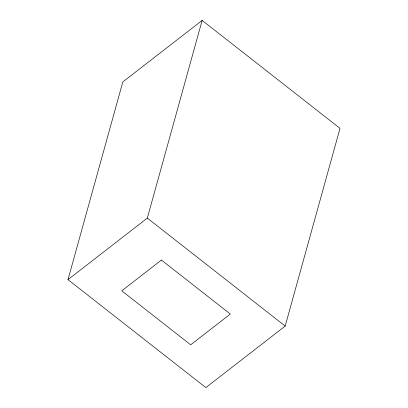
<?xml version="1.0" encoding="UTF-8"?>
<svg xmlns="http://www.w3.org/2000/svg" width="408" height="408" viewBox="0 0 408 408"><rect width="100%" height="100%" fill="white"/><g stroke="black" fill="none" stroke-linecap="round" stroke-linejoin="round"><path stroke-width="0.61" d="M67.993 279.638L122.823 81.926L202.149 20.4L340.007 128.362L285.177 326.074L205.851 387.6L67.993 279.638L147.319 218.112L202.149 20.4M147.319 218.112L285.177 326.074M161.42 260.069L121.757 290.827L190.689 344.811L230.352 314.048L161.42 260.069"/></g></svg>
